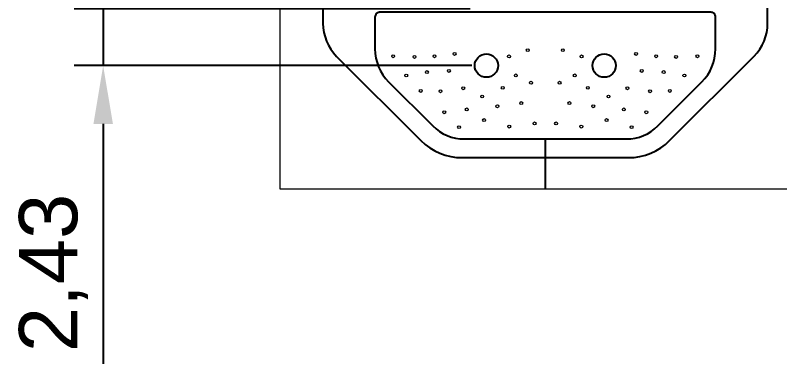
# Model space of a CAD drawing. Header units: millimetres. Extents: x -11.4 to 40, y -7.5 to 70.
# Drawn here: x -11.36 to 21.41, y -7.49 to 7.46 of the extents above; entities that cross this region are included whole.
import ezdxf

# ---------------------------------------------------------------- set-up
doc = ezdxf.new("R2010")
doc.units = ezdxf.units.MM
for name, color, linetype in [('Cut Through All', 3, 'Continuous'), ('DEF POINTS', 7, 'Continuous'), ('Metal Tracks', 2, 'Continuous')]:
    doc.layers.add(name, color=color, linetype=linetype)
doc.styles.get("Standard").update_dxf_attribs({"font": 'arial.ttf'})
doc.dimstyles.new('ISO-25', dxfattribs={"dimtxt": 2.5, "dimasz": 2.5, "dimexe": 1.25, "dimexo": 0.625, "dimtad": 1, "dimtxsty": 'Standard', "dimcen": 2.5, "dimadec": 0, "dimazin": 0, "dimtfac": 1, "dimtmove": 0, "dimatfit": 3, "dimfxl": 1, "dimarcsym": 0})

# ---------------------------------------------------------------- blocks, each defined once
blk = doc.blocks.new('*D21')
at = {"layer": 'Defpoints', "color": 0, "lineweight": -2, "transparency": 16777216}
for p, q in [((-7.59, 10.226), (-7.59, 12.726)), ((8.144, 7.726), (-8.84, 7.726)), ((-7.59, 7.726), (-7.59, 5.296)), ((8.211, 5.296), (-8.84, 5.296)), ((-7.59, 2.796), (-7.59, -7.491))]:
    blk.add_line(p, q, dxfattribs=at)
at = {"layer": 'Defpoints', "color": 0, "transparency": 16777216}
for p in [(8.769, 7.726), (-7.59, 5.296), (8.836, 5.296)]:
    blk.add_point(p, dxfattribs=at)
for points in [[(-8.006, 10.226), (-7.173, 10.226), (-7.59, 7.726)], [(-8.006, 2.796), (-7.173, 2.796), (-7.59, 5.296)]]:
    blk.add_solid(points, dxfattribs=at)
at = {"layer": 'Defpoints', "color": 0, "transparency": 16777216, "insert": (-9.717, -3.597), "char_height": 2.5, "attachment_point": 5, "rotation": 90}
blk.add_mtext('2,43', dxfattribs=at)

msp = doc.modelspace()

# ---------------------------------------------------------------- linework, layer by layer
at = {"layer": 'Cut Through All'}
msp.add_lwpolyline([(6.411, 50.491), (6.411, 23.865, -0.198912), (5.972, 22.804), (2.418, 19.25, 0.100333), (1.979, 18.588, 0.09665), (1.832, 17.836), (1.832, 7.109, 0.198912), (2.418, 5.695), (6.031, 2.083, 0.198912), (7.798, 1.35), (14.924, 1.35, 0.198912), (16.692, 2.083), (20.305, 5.695, 0.198912), (20.89, 7.109), (20.895, 17.836, 0.090554), (20.744, 18.588, 0.100333), (20.305, 19.25), (16.751, 22.804, -0.198912), (16.311, 23.865), (16.311, 50.491, -1)], format="xyb", dxfattribs=at)
for centre in [(8.836, 5.296), (13.886, 5.296)]:
    msp.add_circle(centre, 0.5, dxfattribs=at)
at = {"layer": 'DEF POINTS', "linetype": 'Continuous', "lineweight": 0}
msp.add_lwpolyline([(0, 0), (0, 70), (40, 70), (40, 0)], close=True, dxfattribs=at)
at = {"layer": 'Metal Tracks'}
msp.add_line((11.361, 2.15), (11.361, 0), dxfattribs=at)
for points in [[(18.073, 4.597, 0.198912), (18.659, 6.012), (18.659, 7.386, 0.414222), (18.459, 7.586), (4.261, 7.586, 0.414222), (4.061, 7.386)], [(4.061, 7.386), (4.061, 6.012, 0.198912), (4.647, 4.597), (6.538, 2.707, 0.198912), (7.881, 2.15), (14.841, 2.15, 0.198912), (16.185, 2.707), (18.105, 4.627)]]:
    msp.add_lwpolyline(points, format="xyb", dxfattribs=at)
at = {"layer": 'Metal Tracks', "linetype": 'Continuous', "lineweight": 0}
for centre in [(10.609, 5.961), (12.113, 5.961), (4.84, 5.7), (5.755, 5.67), (6.611, 5.7), (7.472, 5.798), (9.806, 5.693), (12.916, 5.693), (15.251, 5.798), (16.112, 5.7), (16.968, 5.67), (17.883, 5.7), (5.401, 4.874), (6.286, 5.021), (7.228, 5.068), (10.097, 4.879), (12.625, 4.879), (15.494, 5.068), (16.436, 5.021), (17.322, 4.874), (10.749, 4.564), (11.974, 4.564), (6.022, 4.21), (6.869, 4.199), (7.843, 4.326), (9.539, 4.343), (13.184, 4.343), (14.88, 4.326), (15.854, 4.199), (16.7, 4.21), (8.654, 3.971), (14.069, 3.971), (9.306, 3.552), (10.33, 3.692), (12.393, 3.692), (13.417, 3.552), (7.031, 3.295), (7.995, 3.417), (14.728, 3.417), (15.691, 3.295), (8.735, 2.959), (13.987, 2.959), (7.665, 2.656), (9.818, 2.68), (10.9, 2.819), (11.822, 2.819), (12.905, 2.68), (15.058, 2.656)]:
    msp.add_circle(centre, 0.0626, dxfattribs=at)

# ---------------------------------------------------------------- dimensions: what is measured, and where the dimension line sits
at = {"layer": 'Defpoints'}
dim = msp.add_linear_dim(base=(-7.59, 5.296), p1=(8.769, 7.726), p2=(8.836, 5.296), angle=90, dimstyle='ISO-25', dxfattribs=at)
dim.commit()
dim.dimension.update_dxf_attribs({"geometry": '*D21', "text_midpoint": (-9.717, -3.597)})

doc.saveas('drawing.dxf')
